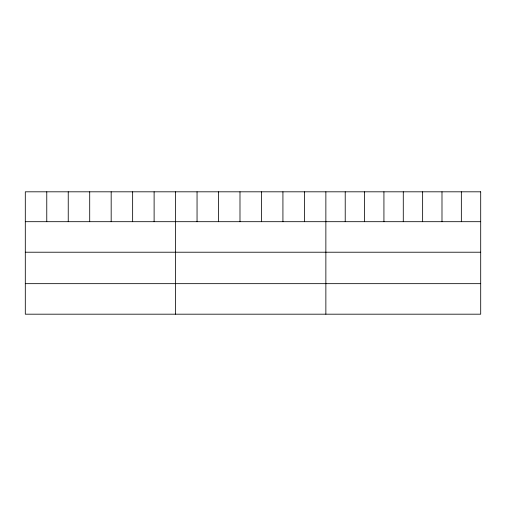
<?xml version="1.0" encoding="UTF-8"?>
<svg xmlns="http://www.w3.org/2000/svg" width="506" height="506" viewBox="0 0 506 506"><rect width="100%" height="100%" fill="white"/><g stroke="black" fill="none" stroke-linecap="round" stroke-linejoin="round"><path stroke-width="0.76" d="M25.3 221.691L480.7 221.691M25.3 252.216L480.7 252.216M25.3 283.664L480.7 283.664M461.345 191.812L461.345 221.691M441.991 191.812L441.991 221.691M422.637 191.812L422.637 221.691M403.282 191.812L403.282 221.691M383.927 191.812L383.927 221.691M364.573 191.812L364.573 221.691M345.218 191.812L345.218 221.691M325.864 191.812L325.864 314.188M304.397 191.812L304.397 221.691M282.924 191.812L282.924 221.691M261.457 191.812L261.457 221.691M239.989 191.812L239.989 221.691M218.522 191.812L218.522 221.691M197.049 191.812L197.049 221.691M175.582 191.812L175.582 314.188M154.115 191.812L154.115 221.691M132.642 191.812L132.642 221.691M111.175 191.812L111.175 221.691M89.707 191.812L89.707 221.691M68.24 191.812L68.24 221.691M46.767 191.812L46.767 221.691M480.7 191.812L25.3 191.812L25.3 314.188L480.7 314.188L480.7 191.812"/></g></svg>
